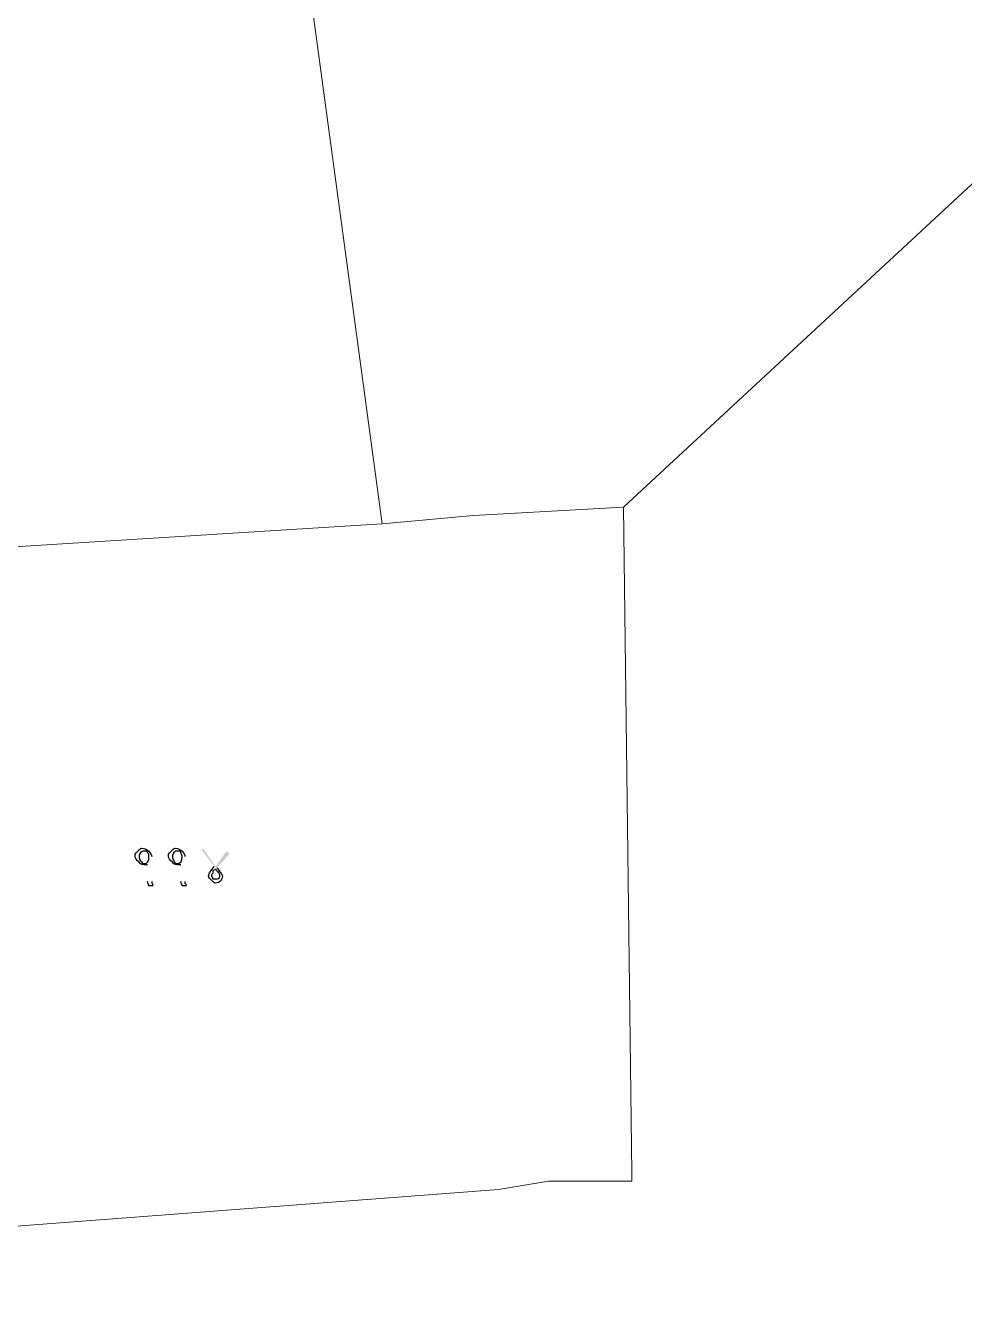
# Model space of a CAD drawing. Header units: inches. Extents: x -9985691 to 3643, y -3270716 to 4788.
# Drawn here: x -4981748 to -4981185, y -3260540 to -3259766 of the extents above; entities that cross this region are included whole.
import ezdxf

# ---------------------------------------------------------------- set-up
doc = ezdxf.new("R2010")
doc.units = ezdxf.units.IN
doc.header["$LTSCALE"] = 2
doc.header["$MEASUREMENT"] = 0
doc.layers.add('PDF_Geometry', color=7, linetype='CONTINUOUS')
doc.layers.add('PDF_Solid Fills', color=7, linetype='CONTINUOUS')

msp = doc.modelspace()

# ---------------------------------------------------------------- hatches: boundary and pattern name
at = {"layer": 'PDF_Solid Fills', "transparency": 33554559}
h = msp.add_hatch(color=256, dxfattribs=at)
h.paths.add_polyline_path([(-4981672.77, -3260265.48), (-4981672.77, -3260280.48)], flags=0)
h.paths.add_polyline_path([(-4981671.93, -3260282.15), (-4981671.93, -3260282.98)], flags=0)
h.paths.add_polyline_path([(-4981652.77, -3260265.48), (-4981652.77, -3260280.48)], flags=0)
h.paths.add_polyline_path([(-4981651.93, -3260282.15), (-4981651.93, -3260282.98)], flags=0)
h.paths.add_polyline_path([(-4981635.27, -3260271.32), (-4981642.77, -3260261.32), (-4981641.93, -3260260.48), (-4981634.43, -3260271.32), (-4981627.77, -3260262.15), (-4981626.1, -3260263.82), (-4981633.6, -3260272.15)], flags=0)
h = msp.add_hatch(color=256, dxfattribs=at)
h.paths.add_polyline_path([(-4981672.77, -3260265.48), (-4981672.77, -3260280.48)], flags=0)
h.paths.add_polyline_path([(-4981671.93, -3260282.15), (-4981671.93, -3260282.98)], flags=0)
h.paths.add_polyline_path([(-4981652.77, -3260265.48), (-4981652.77, -3260280.48)], flags=0)
h.paths.add_polyline_path([(-4981651.93, -3260282.15), (-4981651.93, -3260282.98)], flags=0)
h.paths.add_polyline_path([(-4981635.27, -3260271.32), (-4981642.77, -3260261.32), (-4981641.93, -3260260.48), (-4981634.43, -3260271.32), (-4981627.77, -3260262.15), (-4981626.1, -3260263.82), (-4981633.6, -3260272.15)], flags=0)

# ---------------------------------------------------------------- linework, layer by layer
at = {"layer": 'PDF_Geometry', "lineweight": 9}
for points in [[(-4981114.43, -3259800.48), (-4981389.43, -3260055.48), (-4981479.43, -3260060.48), (-4981534.43, -3260065.48), (-4981584.43, -3259695.48), (-4981589.43, -3259620.48), (-4981444.43, -3259570.48), (-4981374.43, -3259550.48), (-4981154.43, -3259480.48)], [(-4981114.43, -3259800.48), (-4981389.43, -3260055.48), (-4981479.43, -3260060.48), (-4981534.43, -3260065.48), (-4981584.43, -3259695.48), (-4981589.43, -3259620.48), (-4981444.43, -3259570.48), (-4981374.43, -3259550.48), (-4981154.43, -3259480.48)], [(-4981114.43, -3259800.48), (-4981389.43, -3260055.48), (-4981479.43, -3260060.48), (-4981534.43, -3260065.48), (-4981584.43, -3259695.48), (-4981589.43, -3259620.48), (-4981444.43, -3259570.48), (-4981374.43, -3259550.48), (-4981154.43, -3259480.48)], [(-4981114.43, -3259800.48), (-4981389.43, -3260055.48), (-4981479.43, -3260060.48), (-4981534.43, -3260065.48), (-4981584.43, -3259695.48), (-4981589.43, -3259620.48), (-4981444.43, -3259570.48), (-4981374.43, -3259550.48), (-4981154.43, -3259480.48)], [(-4981589.43, -3259620.48), (-4981584.43, -3259695.48), (-4981534.43, -3260065.48), (-4981934.43, -3260090.48), (-4981989.43, -3260090.48), (-4982034.43, -3259735.48), (-4982044.43, -3259590.48), (-4982049.43, -3259580.48), (-4982049.43, -3259555.48), (-4982044.43, -3259555.48), (-4982009.43, -3259550.48), (-4981604.43, -3259515.48), (-4981594.43, -3259615.48)], [(-4981589.43, -3259620.48), (-4981584.43, -3259695.48), (-4981534.43, -3260065.48), (-4981934.43, -3260090.48), (-4981989.43, -3260090.48), (-4982034.43, -3259735.48), (-4982044.43, -3259590.48), (-4982049.43, -3259580.48), (-4982049.43, -3259555.48), (-4982044.43, -3259555.48), (-4982009.43, -3259550.48), (-4981604.43, -3259515.48), (-4981594.43, -3259615.48)], [(-4981589.43, -3259620.48), (-4981584.43, -3259695.48), (-4981534.43, -3260065.48), (-4981934.43, -3260090.48), (-4981989.43, -3260090.48), (-4982034.43, -3259735.48), (-4982044.43, -3259590.48), (-4982049.43, -3259580.48), (-4982049.43, -3259555.48), (-4982044.43, -3259555.48), (-4982009.43, -3259550.48), (-4981604.43, -3259515.48), (-4981594.43, -3259615.48)], [(-4981589.43, -3259620.48), (-4981584.43, -3259695.48), (-4981534.43, -3260065.48), (-4981934.43, -3260090.48), (-4981989.43, -3260090.48), (-4982034.43, -3259735.48), (-4982044.43, -3259590.48), (-4982049.43, -3259580.48), (-4982049.43, -3259555.48), (-4982044.43, -3259555.48), (-4982009.43, -3259550.48), (-4981604.43, -3259515.48), (-4981594.43, -3259615.48)], [(-4981384.43, -3260460.48), (-4981434.43, -3260460.48), (-4981464.43, -3260465.48), (-4981859.43, -3260495.48), (-4981909.43, -3260500.48), (-4981934.43, -3260090.48), (-4981534.43, -3260065.48), (-4981479.43, -3260060.48), (-4981389.43, -3260055.48), (-4981384.43, -3260455.48)], [(-4981384.43, -3260460.48), (-4981434.43, -3260460.48), (-4981464.43, -3260465.48), (-4981859.43, -3260495.48), (-4981909.43, -3260500.48), (-4981934.43, -3260090.48), (-4981534.43, -3260065.48), (-4981479.43, -3260060.48), (-4981389.43, -3260055.48), (-4981384.43, -3260455.48)], [(-4981384.43, -3260460.48), (-4981434.43, -3260460.48), (-4981464.43, -3260465.48), (-4981859.43, -3260495.48), (-4981909.43, -3260500.48), (-4981934.43, -3260090.48), (-4981534.43, -3260065.48), (-4981479.43, -3260060.48), (-4981389.43, -3260055.48), (-4981384.43, -3260455.48)], [(-4981384.43, -3260460.48), (-4981434.43, -3260460.48), (-4981464.43, -3260465.48), (-4981859.43, -3260495.48), (-4981909.43, -3260500.48), (-4981934.43, -3260090.48), (-4981534.43, -3260065.48), (-4981479.43, -3260060.48), (-4981389.43, -3260055.48), (-4981384.43, -3260455.48)]]:
    msp.add_lwpolyline(points, close=True, dxfattribs=at)
msp.add_lwpolyline([(-4981164.43, -3260930.48), (-4981369.43, -3260920.48), (-4981374.43, -3260740.48), (-4981374.43, -3260685.48), (-4981379.43, -3260675.48), (-4981939.43, -3260730.48), (-4982354.43, -3260760.48), (-4982349.43, -3260745.48), (-4982339.43, -3260690.48), (-4982299.43, -3260525.48), (-4982074.43, -3260510.48), (-4981909.43, -3260500.48), (-4981859.43, -3260495.48), (-4981464.43, -3260465.48), (-4981434.43, -3260460.48), (-4981384.43, -3260460.48), (-4981384.43, -3260455.48), (-4981389.43, -3260055.48), (-4981114.43, -3259800.48)], dxfattribs=at)
msp.add_lwpolyline([(-4981164.43, -3260930.48), (-4981369.43, -3260920.48), (-4981374.43, -3260740.48), (-4981374.43, -3260685.48), (-4981379.43, -3260675.48), (-4981939.43, -3260730.48), (-4982354.43, -3260760.48), (-4982349.43, -3260745.48), (-4982339.43, -3260690.48), (-4982299.43, -3260525.48), (-4982074.43, -3260510.48), (-4981909.43, -3260500.48), (-4981859.43, -3260495.48), (-4981464.43, -3260465.48), (-4981434.43, -3260460.48), (-4981384.43, -3260460.48), (-4981384.43, -3260455.48), (-4981389.43, -3260055.48), (-4981114.43, -3259800.48)], dxfattribs=at)
msp.add_lwpolyline([(-4981164.43, -3260930.48), (-4981369.43, -3260920.48), (-4981374.43, -3260740.48), (-4981374.43, -3260685.48), (-4981379.43, -3260675.48), (-4981939.43, -3260730.48), (-4982354.43, -3260760.48), (-4982349.43, -3260745.48), (-4982339.43, -3260690.48), (-4982299.43, -3260525.48), (-4982074.43, -3260510.48), (-4981909.43, -3260500.48), (-4981859.43, -3260495.48), (-4981464.43, -3260465.48), (-4981434.43, -3260460.48), (-4981384.43, -3260460.48), (-4981384.43, -3260455.48), (-4981389.43, -3260055.48), (-4981114.43, -3259800.48)], dxfattribs=at)
msp.add_lwpolyline([(-4981164.43, -3260930.48), (-4981369.43, -3260920.48), (-4981374.43, -3260740.48), (-4981374.43, -3260685.48), (-4981379.43, -3260675.48), (-4981939.43, -3260730.48), (-4982354.43, -3260760.48), (-4982349.43, -3260745.48), (-4982339.43, -3260690.48), (-4982299.43, -3260525.48), (-4982074.43, -3260510.48), (-4981909.43, -3260500.48), (-4981859.43, -3260495.48), (-4981464.43, -3260465.48), (-4981434.43, -3260460.48), (-4981384.43, -3260460.48), (-4981384.43, -3260455.48), (-4981389.43, -3260055.48), (-4981114.43, -3259800.48)], dxfattribs=at)
at = {"layer": 'PDF_Geometry', "lineweight": 25}
for points in [[(-4981682.77, -3260264.65), (-4981682.77, -3260263.82), (-4981681.93, -3260262.98), (-4981681.1, -3260262.15)], [(-4981682.77, -3260264.65), (-4981682.77, -3260263.82), (-4981681.93, -3260262.98), (-4981681.1, -3260262.15)], [(-4981680.27, -3260268.82), (-4981681.93, -3260267.98), (-4981682.77, -3260266.32), (-4981682.77, -3260264.65)], [(-4981680.27, -3260268.82), (-4981681.93, -3260267.98), (-4981682.77, -3260266.32), (-4981682.77, -3260264.65)], [(-4981681.1, -3260262.15), (-4981680.27, -3260261.32), (-4981679.43, -3260260.48), (-4981678.6, -3260260.48)], [(-4981681.1, -3260262.15), (-4981680.27, -3260261.32), (-4981679.43, -3260260.48), (-4981678.6, -3260260.48)], [(-4981679.43, -3260262.98), (-4981680.27, -3260263.82), (-4981680.27, -3260264.65), (-4981680.27, -3260265.48)], [(-4981679.43, -3260262.98), (-4981680.27, -3260263.82), (-4981680.27, -3260264.65), (-4981680.27, -3260265.48)], [(-4981680.27, -3260265.48), (-4981680.27, -3260266.32), (-4981680.27, -3260267.15), (-4981679.43, -3260267.98)], [(-4981680.27, -3260265.48), (-4981680.27, -3260266.32), (-4981680.27, -3260267.15), (-4981679.43, -3260267.98)], [(-4981676.93, -3260262.15), (-4981677.77, -3260262.15), (-4981678.6, -3260262.15), (-4981679.43, -3260262.98)], [(-4981676.93, -3260262.15), (-4981677.77, -3260262.15), (-4981678.6, -3260262.15), (-4981679.43, -3260262.98)], [(-4981678.6, -3260260.48), (-4981676.93, -3260260.48), (-4981675.27, -3260261.32), (-4981674.43, -3260262.15)], [(-4981678.6, -3260260.48), (-4981676.93, -3260260.48), (-4981675.27, -3260261.32), (-4981674.43, -3260262.15)], [(-4981675.27, -3260262.98), (-4981675.27, -3260262.15), (-4981676.1, -3260262.15), (-4981676.93, -3260262.15)], [(-4981675.27, -3260262.98), (-4981675.27, -3260262.15), (-4981676.1, -3260262.15), (-4981676.93, -3260262.15)], [(-4981676.93, -3260269.65), (-4981675.27, -3260269.65), (-4981674.43, -3260267.98), (-4981674.43, -3260265.48)], [(-4981676.93, -3260269.65), (-4981675.27, -3260269.65), (-4981674.43, -3260267.98), (-4981674.43, -3260265.48)], [(-4981674.43, -3260265.48), (-4981674.43, -3260264.65), (-4981674.43, -3260263.82), (-4981675.27, -3260262.98)], [(-4981674.43, -3260265.48), (-4981674.43, -3260264.65), (-4981674.43, -3260263.82), (-4981675.27, -3260262.98)], [(-4981674.43, -3260262.15), (-4981673.6, -3260262.98), (-4981672.77, -3260264.65), (-4981672.77, -3260265.48)], [(-4981674.43, -3260262.15), (-4981673.6, -3260262.98), (-4981672.77, -3260264.65), (-4981672.77, -3260265.48)], [(-4981662.77, -3260264.65), (-4981662.77, -3260263.82), (-4981661.93, -3260262.98), (-4981661.1, -3260262.15)], [(-4981662.77, -3260264.65), (-4981662.77, -3260263.82), (-4981661.93, -3260262.98), (-4981661.1, -3260262.15)], [(-4981660.27, -3260268.82), (-4981661.93, -3260267.98), (-4981662.77, -3260266.32), (-4981662.77, -3260264.65)], [(-4981660.27, -3260268.82), (-4981661.93, -3260267.98), (-4981662.77, -3260266.32), (-4981662.77, -3260264.65)], [(-4981661.1, -3260262.15), (-4981660.27, -3260261.32), (-4981659.43, -3260260.48), (-4981658.6, -3260260.48)], [(-4981661.1, -3260262.15), (-4981660.27, -3260261.32), (-4981659.43, -3260260.48), (-4981658.6, -3260260.48)], [(-4981659.43, -3260262.98), (-4981660.27, -3260263.82), (-4981660.27, -3260264.65), (-4981660.27, -3260265.48)], [(-4981659.43, -3260262.98), (-4981660.27, -3260263.82), (-4981660.27, -3260264.65), (-4981660.27, -3260265.48)], [(-4981660.27, -3260265.48), (-4981660.27, -3260266.32), (-4981660.27, -3260267.15), (-4981659.43, -3260267.98)], [(-4981660.27, -3260265.48), (-4981660.27, -3260266.32), (-4981660.27, -3260267.15), (-4981659.43, -3260267.98)], [(-4981656.93, -3260262.15), (-4981657.77, -3260262.15), (-4981658.6, -3260262.15), (-4981659.43, -3260262.98)], [(-4981656.93, -3260262.15), (-4981657.77, -3260262.15), (-4981658.6, -3260262.15), (-4981659.43, -3260262.98)], [(-4981658.6, -3260260.48), (-4981656.93, -3260260.48), (-4981655.27, -3260261.32), (-4981654.43, -3260262.15)], [(-4981658.6, -3260260.48), (-4981656.93, -3260260.48), (-4981655.27, -3260261.32), (-4981654.43, -3260262.15)], [(-4981657.77, -3260269.65), (-4981655.27, -3260269.65), (-4981654.43, -3260267.98), (-4981654.43, -3260265.48)], [(-4981657.77, -3260269.65), (-4981655.27, -3260269.65), (-4981654.43, -3260267.98), (-4981654.43, -3260265.48)], [(-4981655.27, -3260262.98), (-4981655.27, -3260262.15), (-4981656.1, -3260262.15), (-4981656.93, -3260262.15)], [(-4981655.27, -3260262.98), (-4981655.27, -3260262.15), (-4981656.1, -3260262.15), (-4981656.93, -3260262.15)], [(-4981654.43, -3260265.48), (-4981654.43, -3260264.65), (-4981655.27, -3260263.82), (-4981655.27, -3260262.98)], [(-4981654.43, -3260265.48), (-4981654.43, -3260264.65), (-4981655.27, -3260263.82), (-4981655.27, -3260262.98)], [(-4981654.43, -3260262.15), (-4981653.6, -3260262.98), (-4981652.77, -3260264.65), (-4981652.77, -3260265.48)], [(-4981654.43, -3260262.15), (-4981653.6, -3260262.98), (-4981652.77, -3260264.65), (-4981652.77, -3260265.48)], [(-4981676.1, -3260270.48), (-4981677.77, -3260270.48), (-4981679.43, -3260270.48), (-4981680.27, -3260268.82)], [(-4981676.1, -3260270.48), (-4981677.77, -3260270.48), (-4981679.43, -3260270.48), (-4981680.27, -3260268.82)], [(-4981679.43, -3260267.98), (-4981678.6, -3260268.82), (-4981678.6, -3260269.65), (-4981676.93, -3260269.65)], [(-4981679.43, -3260267.98), (-4981678.6, -3260268.82), (-4981678.6, -3260269.65), (-4981676.93, -3260269.65)], [(-4981675.27, -3260270.48), (-4981675.27, -3260270.48), (-4981676.1, -3260270.48), (-4981676.1, -3260270.48)], [(-4981675.27, -3260270.48), (-4981675.27, -3260270.48), (-4981676.1, -3260270.48), (-4981676.1, -3260270.48)], [(-4981656.1, -3260270.48), (-4981657.77, -3260270.48), (-4981659.43, -3260270.48), (-4981660.27, -3260268.82)], [(-4981656.1, -3260270.48), (-4981657.77, -3260270.48), (-4981659.43, -3260270.48), (-4981660.27, -3260268.82)], [(-4981659.43, -3260267.98), (-4981659.43, -3260268.82), (-4981658.6, -3260269.65), (-4981657.77, -3260269.65)], [(-4981659.43, -3260267.98), (-4981659.43, -3260268.82), (-4981658.6, -3260269.65), (-4981657.77, -3260269.65)], [(-4981655.27, -3260270.48), (-4981655.27, -3260270.48), (-4981656.1, -3260270.48), (-4981656.1, -3260270.48)], [(-4981655.27, -3260270.48), (-4981655.27, -3260270.48), (-4981656.1, -3260270.48), (-4981656.1, -3260270.48)], [(-4981638.6, -3260277.15), (-4981638.6, -3260275.48), (-4981636.93, -3260273.82), (-4981635.27, -3260271.32)], [(-4981638.6, -3260277.15), (-4981638.6, -3260275.48), (-4981636.93, -3260273.82), (-4981635.27, -3260271.32)], [(-4981634.43, -3260272.98), (-4981634.43, -3260272.98), (-4981635.27, -3260273.82), (-4981636.1, -3260273.82)], [(-4981634.43, -3260272.98), (-4981634.43, -3260272.98), (-4981635.27, -3260273.82), (-4981636.1, -3260273.82)], [(-4981636.1, -3260273.82), (-4981636.1, -3260274.65), (-4981636.1, -3260274.65), (-4981636.1, -3260275.48)], [(-4981636.1, -3260273.82), (-4981636.1, -3260274.65), (-4981636.1, -3260274.65), (-4981636.1, -3260275.48)], [(-4981633.6, -3260273.82), (-4981633.6, -3260273.82), (-4981634.43, -3260272.98), (-4981634.43, -3260272.98)], [(-4981633.6, -3260273.82), (-4981633.6, -3260273.82), (-4981634.43, -3260272.98), (-4981634.43, -3260272.98)], [(-4981633.6, -3260272.15), (-4981633.6, -3260272.15), (-4981632.77, -3260272.98), (-4981631.93, -3260274.65)], [(-4981633.6, -3260272.15), (-4981633.6, -3260272.15), (-4981632.77, -3260272.98), (-4981631.93, -3260274.65)], [(-4981632.77, -3260274.65), (-4981632.77, -3260274.65), (-4981633.6, -3260274.65), (-4981633.6, -3260273.82)], [(-4981632.77, -3260274.65), (-4981632.77, -3260274.65), (-4981633.6, -3260274.65), (-4981633.6, -3260273.82)], [(-4981674.43, -3260282.98), (-4981674.43, -3260282.15), (-4981675.27, -3260281.32), (-4981675.27, -3260280.48)], [(-4981674.43, -3260282.98), (-4981674.43, -3260282.15), (-4981675.27, -3260281.32), (-4981675.27, -3260280.48)], [(-4981672.77, -3260280.48), (-4981672.77, -3260281.32), (-4981672.77, -3260281.32), (-4981672.77, -3260281.32)], [(-4981672.77, -3260280.48), (-4981672.77, -3260281.32), (-4981672.77, -3260281.32), (-4981672.77, -3260281.32)], [(-4981672.77, -3260281.32), (-4981672.77, -3260282.15), (-4981671.93, -3260282.15), (-4981671.93, -3260282.15)], [(-4981672.77, -3260281.32), (-4981672.77, -3260282.15), (-4981671.93, -3260282.15), (-4981671.93, -3260282.15)], [(-4981654.43, -3260282.98), (-4981654.43, -3260282.15), (-4981655.27, -3260281.32), (-4981655.27, -3260280.48)], [(-4981654.43, -3260282.98), (-4981654.43, -3260282.15), (-4981655.27, -3260281.32), (-4981655.27, -3260280.48)], [(-4981652.77, -3260280.48), (-4981652.77, -3260281.32), (-4981652.77, -3260281.32), (-4981652.77, -3260281.32)], [(-4981652.77, -3260280.48), (-4981652.77, -3260281.32), (-4981652.77, -3260281.32), (-4981652.77, -3260281.32)], [(-4981652.77, -3260281.32), (-4981652.77, -3260282.15), (-4981651.93, -3260282.15), (-4981651.93, -3260282.15)], [(-4981652.77, -3260281.32), (-4981652.77, -3260282.15), (-4981651.93, -3260282.15), (-4981651.93, -3260282.15)], [(-4981636.93, -3260279.65), (-4981637.77, -3260278.82), (-4981638.6, -3260277.98), (-4981638.6, -3260277.15)], [(-4981636.93, -3260279.65), (-4981637.77, -3260278.82), (-4981638.6, -3260277.98), (-4981638.6, -3260277.15)], [(-4981636.1, -3260275.48), (-4981636.93, -3260276.32), (-4981636.93, -3260276.32), (-4981636.93, -3260277.15)], [(-4981636.1, -3260275.48), (-4981636.93, -3260276.32), (-4981636.93, -3260276.32), (-4981636.93, -3260277.15)], [(-4981636.93, -3260277.15), (-4981636.93, -3260277.15), (-4981636.1, -3260277.98), (-4981636.1, -3260278.82)], [(-4981636.93, -3260277.15), (-4981636.93, -3260277.15), (-4981636.1, -3260277.98), (-4981636.1, -3260278.82)], [(-4981634.43, -3260281.32), (-4981635.27, -3260281.32), (-4981636.1, -3260280.48), (-4981636.93, -3260279.65)], [(-4981634.43, -3260281.32), (-4981635.27, -3260281.32), (-4981636.1, -3260280.48), (-4981636.93, -3260279.65)], [(-4981636.1, -3260278.82), (-4981635.27, -3260278.82), (-4981635.27, -3260278.82), (-4981634.43, -3260278.82)], [(-4981636.1, -3260278.82), (-4981635.27, -3260278.82), (-4981635.27, -3260278.82), (-4981634.43, -3260278.82)], [(-4981634.43, -3260278.82), (-4981632.77, -3260278.82), (-4981631.93, -3260278.82), (-4981631.93, -3260277.15)], [(-4981630.27, -3260277.15), (-4981630.27, -3260279.65), (-4981631.93, -3260281.32), (-4981634.43, -3260281.32)], [(-4981634.43, -3260278.82), (-4981632.77, -3260278.82), (-4981631.93, -3260278.82), (-4981631.93, -3260277.15)], [(-4981630.27, -3260277.15), (-4981630.27, -3260279.65), (-4981631.93, -3260281.32), (-4981634.43, -3260281.32)], [(-4981631.93, -3260276.32), (-4981631.93, -3260275.48), (-4981632.77, -3260275.48), (-4981632.77, -3260274.65)], [(-4981631.93, -3260276.32), (-4981631.93, -3260275.48), (-4981632.77, -3260275.48), (-4981632.77, -3260274.65)], [(-4981631.93, -3260274.65), (-4981631.1, -3260275.48), (-4981630.27, -3260276.32), (-4981630.27, -3260277.15)], [(-4981631.93, -3260274.65), (-4981631.1, -3260275.48), (-4981630.27, -3260276.32), (-4981630.27, -3260277.15)], [(-4981631.93, -3260277.15), (-4981631.93, -3260277.15), (-4981631.93, -3260277.15), (-4981631.93, -3260276.32)], [(-4981631.93, -3260277.15), (-4981631.93, -3260277.15), (-4981631.93, -3260277.15), (-4981631.93, -3260276.32)], [(-4981671.93, -3260282.98), (-4981672.77, -3260282.98), (-4981673.6, -3260282.98), (-4981674.43, -3260282.98)], [(-4981671.93, -3260282.98), (-4981672.77, -3260282.98), (-4981673.6, -3260282.98), (-4981674.43, -3260282.98)], [(-4981651.93, -3260282.98), (-4981652.77, -3260282.98), (-4981653.6, -3260282.98), (-4981654.43, -3260282.98)], [(-4981651.93, -3260282.98), (-4981652.77, -3260282.98), (-4981653.6, -3260282.98), (-4981654.43, -3260282.98)]]:
    msp.add_open_spline(points, degree=3, dxfattribs=at)

doc.saveas('drawing.dxf')
